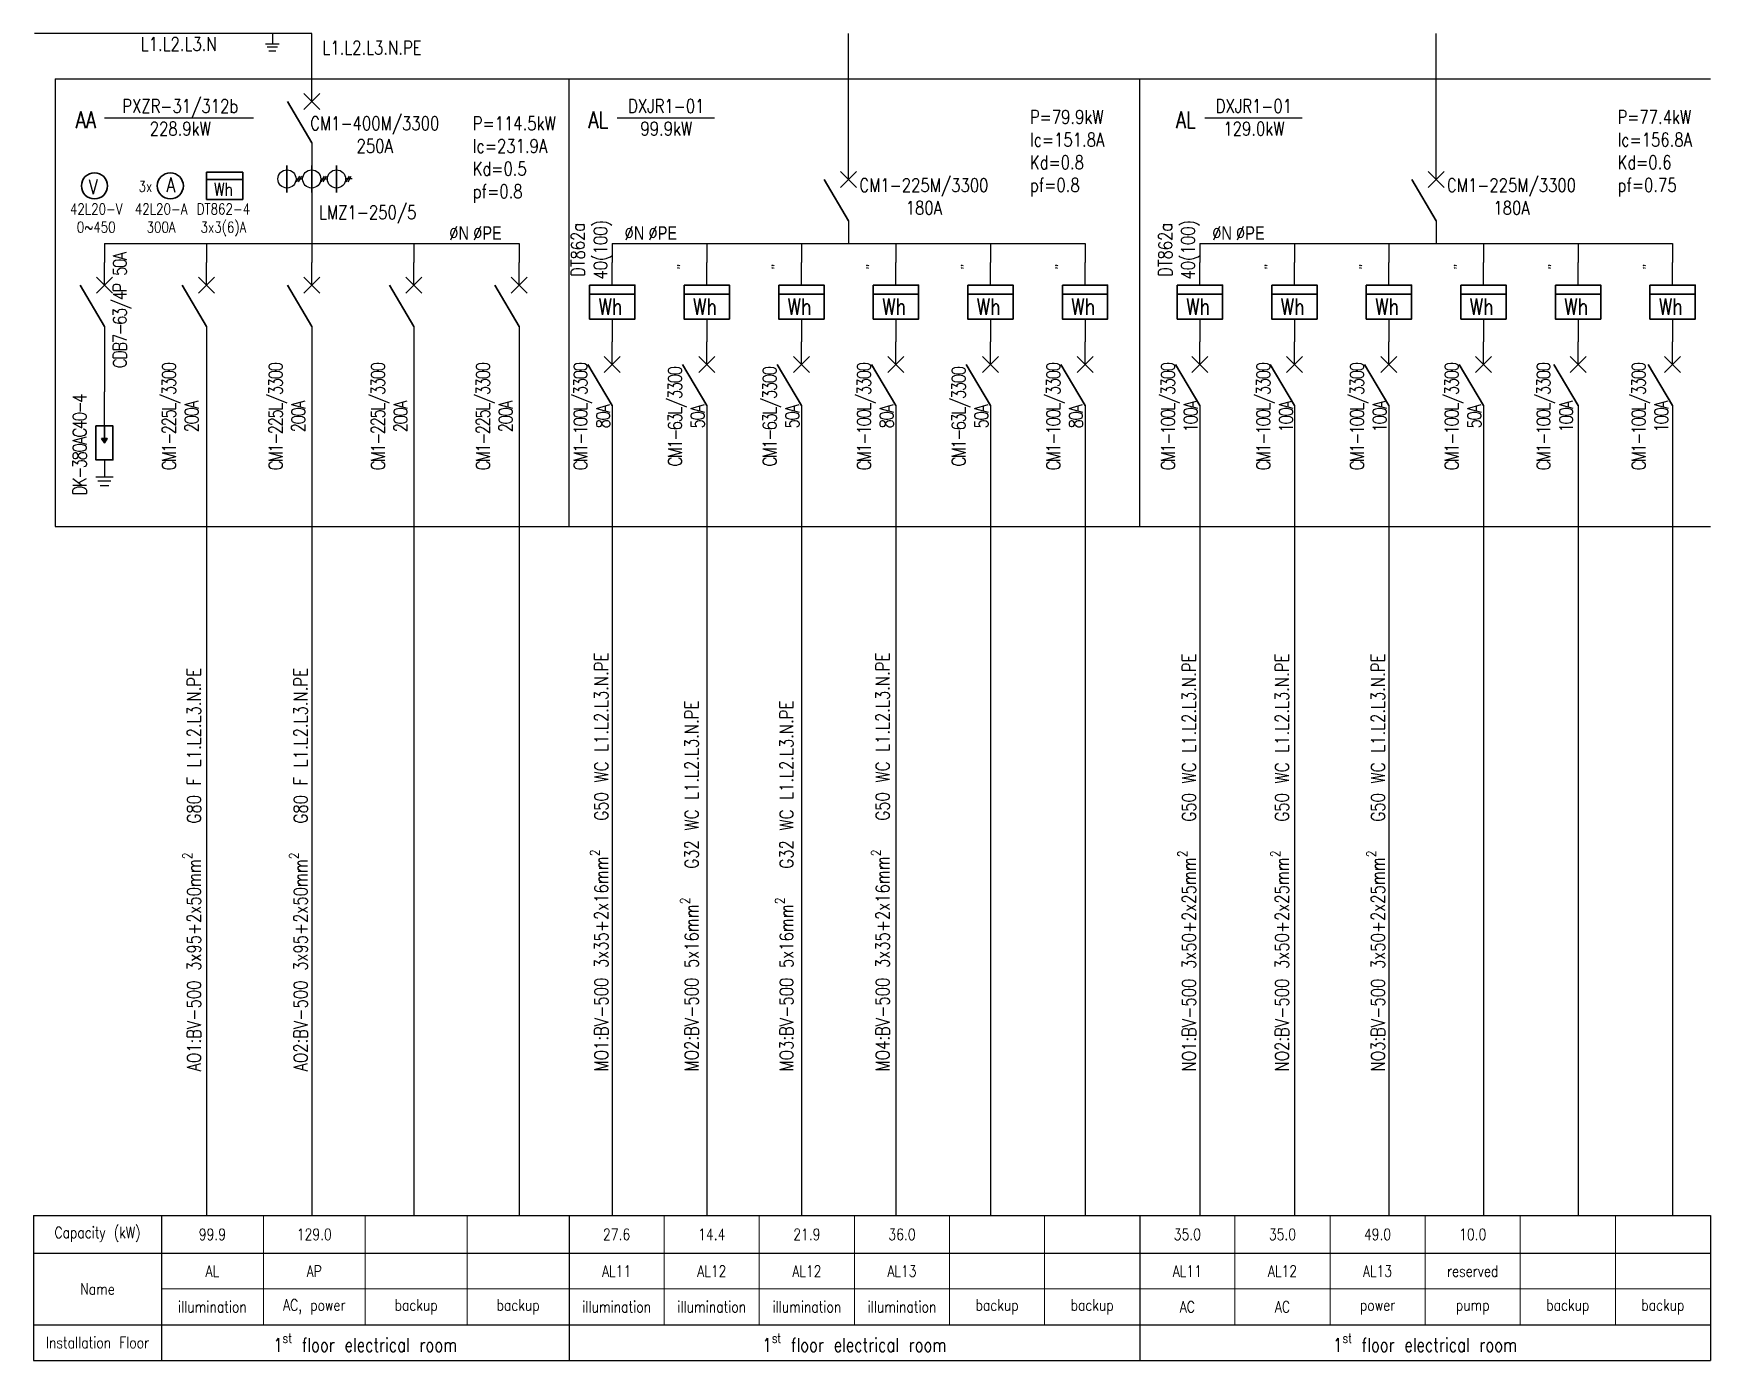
# Model space of a CAD drawing. Header units: millimetres. Extents: x 1 to 37024, y -3199 to 26090.
import ezdxf

# ---------------------------------------------------------------- set-up
doc = ezdxf.new("R2010")
doc.units = ezdxf.units.MM
doc.styles.add('Annotative', font='txt.shx', dxfattribs={"width": 0.7})
doc.styles.get("Standard").update_dxf_attribs({"font": 'txt.shx', "width": 0.8})

# ---------------------------------------------------------------- blocks, each defined once
blk = doc.blocks.new('*T3')
at = {"color": 0, "linetype": 'ByBlock', "lineweight": -2, "transparency": 16777216}
for p, q in [((0, 0), (2823, 0)), ((0, 0), (0, -3200)), ((0, -835), (2823, -835)), ((0, -2412), (2823, -2412)), ((0, -3200), (2823, -3200))]:
    blk.add_line(p, q, dxfattribs=at)
at = {"color": 0, "lineweight": -2, "transparency": 16777216}
for p, q in [((2823, 0), (37023, 0)), ((2823, 0), (2823, -3200)), ((11823, 0), (11823, -3200)), ((24423, 0), (24423, -3200)), ((37023, 0), (37023, -3200)), ((2823, -835), (37023, -835)), ((2823, -2412), (37023, -2412)), ((2823, -3200), (37023, -3200))]:
    blk.add_line(p, q, dxfattribs=at)
at = {"layer": 'Defpoints', "color": 8, "linetype": 'ByBlock', "lineweight": 0, "transparency": 16777216}
for p, q in [((5073, 0), (5073, -2412)), ((7323, 0), (7323, -2412)), ((9573, 0), (9573, -2412)), ((13923, 0), (13923, -2412)), ((16023, 0), (16023, -2412)), ((18123, 0), (18123, -2412)), ((20223, 0), (20223, -2412)), ((22323, 0), (22323, -2412)), ((26523, 0), (26523, -2412)), ((28623, 0), (28623, -2412)), ((30723, 0), (30723, -2412)), ((32823, 0), (32823, -2412)), ((34923, 0), (34923, -2412)), ((2823, -1623), (37023, -1623))]:
    blk.add_line(p, q, dxfattribs=at)
at = {"color": 0, "transparency": 16777216, "attachment_point": 5}
for s, insert, char_height, width in [('Capacity (kW)', (1412, -417), 250, 2820), ('99.9', (3948, -417), 250, 2247), ('129.0', (6198, -417), 250, 2247), ('27.6', (12873, -417), 250, 2097), ('14.4', (14973, -417), 250, 2097), ('21.9', (17073, -417), 250, 2097), ('36.0', (19173, -417), 250, 2097), ('35.0', (25473, -417), 250, 2097), ('35.0', (27573, -417), 250, 2097), ('49.0', (29673, -417), 250, 2097), ('10.0', (31773, -417), 250, 2097), ('AL', (3948, -1229), 250, 2247), ('AP', (6198, -1229), 250, 2247), ('AL11', (12873, -1229), 250, 2097), ('AL12', (14973, -1229), 250, 2097), ('AL12', (17073, -1229), 250, 2097), ('AL13', (19173, -1229), 250, 2097), ('AL11', (25473, -1229), 250, 2097), ('AL12', (27573, -1229), 250, 2097), ('AL13', (29673, -1229), 250, 2097), ('reserved', (31773, -1229), 250, 2097), ('Name', (1412, -1623), 250, 2820), ('AC, power', (6198, -2017), 250, 2247), ('backup', (8448, -2017), 250, 2247), ('backup', (10698, -2017), 250, 2247), ('backup', (21273, -2017), 250, 2097), ('backup', (23373, -2017), 250, 2097), ('backup', (33873, -2017), 250, 2097), ('backup', (35973, -2017), 250, 2097), ('illumination', (3948, -2017), 250, 2247), ('illumination', (12873, -2017), 250, 2097), ('illumination', (14973, -2017), 250, 2097), ('illumination', (17073, -2017), 250, 2097), ('illumination', (19173, -2017), 250, 2097), ('AC', (25473, -2017), 250, 2097), ('AC', (27573, -2017), 250, 2097), ('power', (29673, -2017), 250, 2097), ('pump', (31773, -2017), 250, 2097), ('Installation Floor', (1412, -2806), 250, 2820), ('\\A1;1{\\H0.7x;\\Sst^ ;} floor electrical room', (7323, -2806), 300, 8997), ('\\A1;1{\\H0.7x;\\Sst^ ;} floor electrical room', (18123, -2806), 300, 12597), ('\\A1;1{\\H0.7x;\\Sst^ ;} floor electrical room', (30723, -2806), 300, 12597)]:
    blk.add_mtext(s, dxfattribs=dict(at, insert=insert, char_height=char_height, width=width))
blk = doc.blocks.new('power_3ph_kWh_METER')
for p, q in [((0, -500), (0, 0)), ((0, -1250), (0, -1750))]:
    blk.add_line(p, q)
at = {"lineweight": 30}
blk.add_line((500, -700), (-501, -700), dxfattribs=at)
blk.add_lwpolyline([(-500, -500), (500, -500), (500, -1250), (-500, -1250)], close=True, dxfattribs=at)
at = {"width": 0.8}
blk.add_text('Wh', height=357.8, dxfattribs=at).set_placement((-301, -1153))
blk = doc.blocks.new('power_CIRCUIT_BREAKER')
for p, q in [((0, -500), (0, 0)), ((-177, -677), (177, -323)), ((0, -1410), (0, -1910))]:
    blk.add_line(p, q)
at = {"lineweight": 30}
blk.add_line((0, -1410), (-537, -500), dxfattribs=at)
blk.add_lwpolyline([(-177, -323), (0, -500), (177, -677)])
blk = doc.blocks.new('Ground')
at = {"color": 7}
for p, q in [((-0.1, 0), (0.1, 0)), ((0.075, -0.05), (-0.075, -0.05)), ((-0.05, -0.1), (0.05, -0.1))]:
    blk.add_line(p, q, dxfattribs=at)
blk = doc.blocks.new('power_SURGE_PROTECTOR')
h = blk.add_hatch(color=256)
h.dxf.hatch_style = 1
h.paths.add_polyline_path([(39, -683), (0, -683), (0, -750)])
h.paths.add_polyline_path([(0, -683), (-1, -683), (-41, -683), (0, -750)])
for p, q in [((0, -500), (0, 0)), ((0, -500), (0, -500)), ((0, -1000), (0, -1250))]:
    blk.add_line(p, q)
at = {"lineweight": 30}
for p, q in [((-1, -683), (-41, -683)), ((0, -500), (0, -750))]:
    blk.add_line(p, q, dxfattribs=at)
blk.add_lwpolyline([(-125, -500), (125, -500), (125, -1000), (-125, -1000)], close=True, dxfattribs=at)
blk.add_lwpolyline([(-41, -683), (0, -750), (39, -683), (-1, -683)], dxfattribs=at)
at = {"xscale": 1270, "yscale": 1270, "zscale": 1270}
blk.add_blockref('Ground', (0, -1250), dxfattribs=at)
blk = doc.blocks.new('power_CURRENT_TR')
at = {"lineweight": 30}
for p, q in [((-456, -500), (-456, 0)), ((0, -500), (0, 0)), ((456, -500), (456, 0))]:
    blk.add_line(p, q, dxfattribs=at)
for p, q in [((-290, -250), (-167, -250)), ((-279, -302), (-218, -198)), ((-243, -302), (-182, -198)), ((167, -250), (290, -250)), ((177, -302), (238, -198)), ((213, -302), (274, -198)), ((746, -250), (623, -250)), ((632, -302), (693, -198)), ((668, -302), (728, -198))]:
    blk.add_line(p, q)
for centre in [(-456, -250), (0, -250), (456, -250)]:
    blk.add_circle(centre, 167)

msp = doc.modelspace()

# ---------------------------------------------------------------- linework, layer by layer
for p, q in [((6142, 26090), (23, 26090)), ((5273, 26090), (5273, 25864)), ((6142, 25090), (6142, 26090)), ((17996, 23368), (17996, 26090)), ((30969, 23368), (30969, 26090)), ((479, 25090), (37024, 25090)), ((479, 25090), (479, 15208)), ((11824, 15208), (11824, 25090)), ((24424, 15208), (24424, 25090)), ((1567, 24232), (4854, 24232)), ((12885, 24232), (15038, 24232)), ((25858, 24232), (28010, 24232)), ((6142, 22580), (6142, 21458)), ((1566, 21458), (10719, 21458)), ((1566, 21458), (1566, 21036)), ((3816, 21458), (3816, 21036)), ((6142, 21458), (6142, 21036)), ((8398, 21458), (8398, 21036)), ((10719, 21458), (10719, 21036)), ((12778, 21458), (23215, 21458)), ((12778, 21458), (12778, 21036)), ((14865, 21458), (14865, 21036)), ((16953, 21458), (16953, 21036)), ((19040, 21458), (19040, 21036)), ((21127, 21458), (21127, 21036)), ((23215, 21458), (23215, 21036)), ((25751, 21458), (36187, 21458)), ((25751, 21458), (25751, 21036)), ((27838, 21458), (27838, 21036)), ((29925, 21458), (29925, 21036)), ((32013, 21458), (32013, 21036)), ((34100, 21458), (34100, 21036)), ((36187, 21458), (36187, 21036)), ((1566, 19126), (1566, 18178)), ((3816, 19126), (3816, 1)), ((6142, 19126), (6142, 1)), ((8398, 19126), (8398, 1)), ((10719, 19126), (10719, 1)), ((12778, 17376), (12778, 1)), ((14865, 17376), (14865, 1)), ((16953, 17376), (16953, 1)), ((19040, 17376), (19040, 1)), ((21127, 17376), (21127, 1)), ((23215, 17376), (23215, 1)), ((25751, 17376), (25751, 1)), ((27838, 17376), (27838, 1)), ((29925, 17376), (29925, 1)), ((32013, 17376), (32013, 1)), ((34100, 17376), (34100, 1)), ((36187, 17376), (36187, 1)), ((479, 15208), (37024, 15208))]:
    msp.add_line(p, q)
at = {"lineweight": 30}
msp.add_line((4621, 22868), (3820, 22868), dxfattribs=at)
msp.add_lwpolyline([(3821, 23028), (4621, 23028), (4621, 22428), (3821, 22428)], close=True, dxfattribs=at)
for centre in [(1346, 22728), (3020, 22728)]:
    msp.add_circle(centre, 288, dxfattribs=at)

# ---------------------------------------------------------------- block references
for name, p, xscale, yscale, zscale in [('Ground', (5273, 25864), 1524, 1524, 1524), ('power_CURRENT_TR', (6142, 23180), 1.2, 1.2, 1.2), ('power_SURGE_PROTECTOR', (1566, 18178), 1.5, 1.5, 1.5)]:
    msp.add_blockref(name, p, dxfattribs=dict(xscale=xscale, yscale=yscale, zscale=zscale))
for name, p in [('power_CIRCUIT_BREAKER', (6142, 25090)), ('power_CIRCUIT_BREAKER', (17996, 23368)), ('power_CIRCUIT_BREAKER', (30969, 23368)), ('power_CIRCUIT_BREAKER', (1566, 21036)), ('power_CIRCUIT_BREAKER', (3816, 21036)), ('power_CIRCUIT_BREAKER', (6142, 21036)), ('power_CIRCUIT_BREAKER', (8398, 21036)), ('power_CIRCUIT_BREAKER', (10719, 21036)), ('power_3ph_kWh_METER', (12778, 21036)), ('power_3ph_kWh_METER', (14865, 21036)), ('power_3ph_kWh_METER', (16953, 21036)), ('power_3ph_kWh_METER', (19040, 21036)), ('power_3ph_kWh_METER', (21127, 21036)), ('power_3ph_kWh_METER', (23215, 21036)), ('power_3ph_kWh_METER', (25751, 21036)), ('power_3ph_kWh_METER', (27838, 21036)), ('power_3ph_kWh_METER', (29925, 21036)), ('power_3ph_kWh_METER', (32013, 21036)), ('power_3ph_kWh_METER', (34100, 21036)), ('power_3ph_kWh_METER', (36187, 21036)), ('power_CIRCUIT_BREAKER', (12778, 19286)), ('power_CIRCUIT_BREAKER', (14865, 19286)), ('power_CIRCUIT_BREAKER', (16953, 19286)), ('power_CIRCUIT_BREAKER', (19040, 19286)), ('power_CIRCUIT_BREAKER', (21127, 19286)), ('power_CIRCUIT_BREAKER', (23215, 19286)), ('power_CIRCUIT_BREAKER', (25751, 19286)), ('power_CIRCUIT_BREAKER', (27838, 19286)), ('power_CIRCUIT_BREAKER', (29925, 19286)), ('power_CIRCUIT_BREAKER', (32013, 19286)), ('power_CIRCUIT_BREAKER', (34100, 19286)), ('power_CIRCUIT_BREAKER', (36187, 19286)), ('*T3', (1, 1))]:
    msp.add_blockref(name, p)

# ---------------------------------------------------------------- texts
at = {"width": 0.8}
for s, height, p in [('AA', 366.6, (931, 24004)), ('AL', 366.6, (12250, 24004)), ('AL', 366.6, (25222, 24004)), ('V', 322, (1215, 22544)), ('3x', 235.3, (2320, 22599)), ('A', 322, (2930, 22589)), ('Wh', 286.2, (3980, 22505))]:
    msp.add_text(s, height=height, dxfattribs=at).set_placement(p)
at = {"style": 'Annotative', "width": 0.7}
for p in [(14398, 20887), (16485, 20887), (18572, 20887), (20660, 20887), (22747, 20887), (27370, 20887), (29457, 20887), (31545, 20887), (33632, 20887), (35719, 20887)]:
    msp.add_text("''", height=182.7, rotation=90, dxfattribs=at).set_placement(p)
at = {"attachment_point": 1}
for s, width, gutter_width, heights, insert, char_height in [('L1.L2.L3.N', 1937.31, 3183, [33], (2367, 26010), 300), ('L1.L2.L3.N.PE', 2562.25, 3183, [1.77], (6377, 25926), 300), ('\\pxqc;CM1-400M/3300\\P250A', 3672.72, 1827, [974], (5697, 24259), 300), ('P=114.5kW\\PIc=231.9A\\PKd=0.5\\Ppf=0.8', 1960.68, 1827, [1982], (9697, 24257), 300), ('P=79.9kW\\PIc=151.8A\\PKd=0.8\\Ppf=0.8', 2619.69, 1827, [0], (21998, 24396), 300), ('P=77.4kW\\PIc=156.8A\\PKd=0.6\\Ppf=0.75', 2619.69, 1827, [0], (34971, 24396), 300), ('\\pxqc;CM1-225M/3300\\P180A', 3672.72, 1827, [974], (17822, 22893), 300), ('\\pxqc;CM1-225M/3300\\P180A', 3672.72, 1827, [974], (30795, 22893), 300), ('\\pxqc;42L20-V\\P0~450', 1547.93, 2901, [648], (610, 22336), 240), ('\\pxqc;42L20-A\\P300A', 1547.93, 2901, [648], (2043, 22336), 240), ('\\pxqc;DT862-4\\P3x3(6)A', 1547.93, 2901, [648], (3419, 22336), 240), ('\\pxqc;LMZ1-250/5', 2739.02, 1827, [128], (6009, 22294), 300), ('Ø{\\fMS Shell Dlg 2|b0|i0|c0|p0;N }Ø{\\fMS Shell Dlg 2|b0|i0|c0|p0;PE}', 1581.6, 1827, [88.2], (9177, 21837), 300), ('Ø{\\fMS Shell Dlg 2|b0|i0|c0|p0;N }Ø{\\fMS Shell Dlg 2|b0|i0|c0|p0;PE}', 1581.6, 1827, [88.2], (13048, 21837), 300), ('Ø{\\fMS Shell Dlg 2|b0|i0|c0|p0;N }Ø{\\fMS Shell Dlg 2|b0|i0|c0|p0;PE}', 1581.6, 1827, [88.2], (26021, 21837), 300)]:
    msp.add_mtext_dynamic_manual_height_columns(s, width=width, gutter_width=gutter_width, heights=heights, dxfattribs=dict(at, insert=insert, char_height=char_height))
at = {"char_height": 300, "attachment_point": 1}
for s, insert, width in [('\\pxqc;PXZR-31/312b\\P228.9kW', (1789, 24639), 2899.59), ('\\pxqc;DXJR1-01\\P99.9kW', (13146, 24639), 1647.48), ('\\pxqc;DXJR1-01\\P129.0kW', (26119, 24639), 1647.48)]:
    msp.add_mtext(s, dxfattribs=dict(at, insert=insert, width=width))
at = {"char_height": 300, "attachment_point": 1, "rotation": 90}
for s, width, gutter_width, heights, insert in [('\\pxqc;DT862a\\P40(100)', 2645.24, 1827, [0], (11868, 19995)), ('\\pxqc;DT862a\\P40(100)', 2645.24, 1827, [0], (24840, 19995)), ('\\pxsm1,qc;{\\T0.85;CM1-225L/3300\\P200A}', 1245.19, 1789, [0], (2840, 17005)), ('\\pxsm1,qc;{\\T0.85;CM1-225L/3300\\P200A}', 1245.19, 1789, [0], (5196, 17005)), ('\\pxsm1,qc;{\\T0.85;CM1-225L/3300\\P200A}', 1245.19, 1789, [0], (7453, 17005)), ('\\pxsm1,qc;{\\T0.85;CM1-225L/3300\\P200A}', 1245.19, 1789, [0], (9776, 17005)), ('\\pxsm1,qc;{\\T0.85;CM1-100L/3300\\P80A}', 1245.19, 1789, [0], (11926, 17005)), ('\\pxsm1,qc;{\\T0.85;CM1-63L/3300\\P50A}', 1245.19, 1789, [0], (14014, 17005)), ('\\pxsm1,qc;{\\T0.85;CM1-63L/3300\\P50A}', 1245.19, 1789, [0], (16101, 17005)), ('\\pxsm1,qc;{\\T0.85;CM1-100L/3300\\P80A}', 1245.19, 1789, [0], (18188, 17005)), ('\\pxsm1,qc;{\\T0.85;CM1-63L/3300\\P50A}', 1245.19, 1789, [0], (20276, 17005)), ('\\pxsm1,qc;{\\T0.85;CM1-100L/3300\\P80A}', 1245.19, 1789, [0], (22363, 17005)), ('\\pxsm1,qc;{\\T0.85;CM1-100L/3300\\P100A}', 1245.19, 1789, [0], (24899, 17005)), ('\\pxsm1,qc;{\\T0.85;CM1-100L/3300\\P100A}', 1245.19, 1789, [0], (27000, 17005)), ('\\pxsm1,qc;{\\T0.85;CM1-100L/3300\\P100A}', 1245.19, 1789, [0], (29068, 17005)), ('\\pxsm1,qc;{\\T0.85;CM1-100L/3300\\P50A}', 1245.19, 1789, [0], (31161, 17005)), ('\\pxsm1,qc;{\\T0.85;CM1-100L/3300\\P100A}', 1245.19, 1789, [0], (33187, 17005)), ('\\pxsm1,qc;{\\T0.85;CM1-100L/3300\\P100A}', 1245.19, 1789, [0], (35288, 17005)), ('\\pxsm1,qc;{\\T0.85;DK-380AC40-4}', 2546.73, 1789, [548], (867, 15730))]:
    msp.add_mtext_dynamic_manual_height_columns(s, width=width, gutter_width=gutter_width, heights=heights, dxfattribs=dict(at, insert=insert))
for s, insert, width in [('\\pxsm1,qc;{\\T0.85;CDB7-63/4P 50A}', (1756, 18298), 3356.67), ('\\A1;MO1:BV-500 3x35+2x16mm{\\H0.7x;\\S2^ ;}   G50 WC L1.L2.L3.N.PE', (12287, 3181), 10977.12), ('\\A1;MO4:BV-500 3x35+2x16mm{\\H0.7x;\\S2^ ;}   G50 WC L1.L2.L3.N.PE', (18493, 3181), 10977.12), ('\\A1;NO1:BV-500 3x50+2x25mm{\\H0.7x;\\S2^ ;}   G50 WC L1.L2.L3.N.PE', (25260, 3181), 10977.12), ('\\A1;NO2:BV-500 3x50+2x25mm{\\H0.7x;\\S2^ ;}   G50 WC L1.L2.L3.N.PE', (27311, 3181), 10977.12), ('\\A1;NO3:BV-500 3x50+2x25mm{\\H0.7x;\\S2^ ;}   G50 WC L1.L2.L3.N.PE', (29429, 3181), 10977.12), ('\\A1;AO1:BV-500 3x95+2x50mm{\\H0.7x;\\S2^ ;}   G80 F L1.L2.L3.N.PE', (3290, 3181), 10977.12), ('\\A1;AO2:BV-500 3x95+2x50mm{\\H0.7x;\\S2^ ;}   G80 F L1.L2.L3.N.PE', (5644, 3181), 10977.12), ('\\A1;MO2:BV-500 5x16mm{\\H0.7x;\\S2^ ;}   G32 WC L1.L2.L3.N.PE', (14277, 3181), 10977.12), ('\\A1;MO3:BV-500 5x16mm{\\H0.7x;\\S2^ ;}   G32 WC L1.L2.L3.N.PE', (16372, 3181), 10977.12)]:
    msp.add_mtext(s, dxfattribs=dict(at, insert=insert, width=width))

doc.saveas('drawing.dxf')
